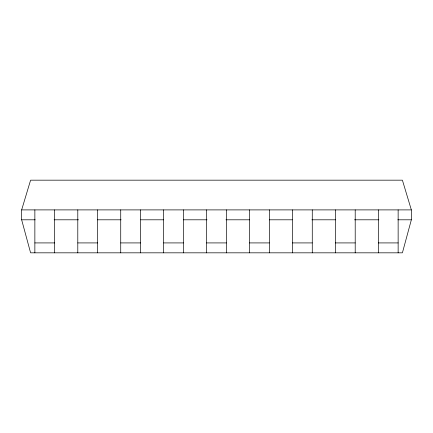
<?xml version="1.0" encoding="UTF-8"?>
<svg xmlns="http://www.w3.org/2000/svg" width="433" height="433" viewBox="0 0 433 433"><rect width="100%" height="100%" fill="white"/><g stroke="black" fill="none" stroke-linecap="round" stroke-linejoin="round"><path stroke-width="0.65" d="M411.35 219.802L402.403 252.829L30.597 252.829L21.65 219.802L21.65 209.897L30.597 180.171L402.403 180.171L411.35 209.897L411.35 219.802L397.819 219.802M21.65 209.897L411.35 209.897M21.65 219.802L35.181 219.802M54.125 219.802L78.481 219.802M97.425 219.802L121.105 219.802M140.725 219.802L163.728 219.802M183.348 219.802L207.028 219.802M225.972 219.802L249.652 219.802M269.272 219.802L292.275 219.802M311.895 219.802L335.575 219.802M354.519 219.802L378.875 219.802M34.862 242.918L54.677 242.918M77.794 242.918L97.609 242.918M120.726 242.918L140.541 242.918M163.658 242.918L183.473 242.918M206.59 242.918L226.41 242.918M249.527 242.918L269.342 242.918M292.459 242.918L312.274 242.918M335.391 242.918L355.206 242.918M378.323 242.918L398.138 242.918M398.138 209.897L398.138 252.829M378.323 209.897L378.323 252.829M355.206 209.897L355.206 252.829M335.391 209.897L335.391 252.829M312.274 209.897L312.274 252.829M292.459 209.897L292.459 252.829M269.342 209.897L269.342 252.829M249.527 209.897L249.527 252.829M226.41 209.897L226.41 252.829M206.59 209.897L206.59 252.829M183.473 209.897L183.473 252.829M163.658 209.897L163.658 252.829M140.541 209.897L140.541 252.829M120.726 209.897L120.726 252.829M97.609 209.897L97.609 252.829M77.794 209.897L77.794 252.829M54.677 209.897L54.677 252.829M34.862 209.897L34.862 252.829"/></g></svg>
